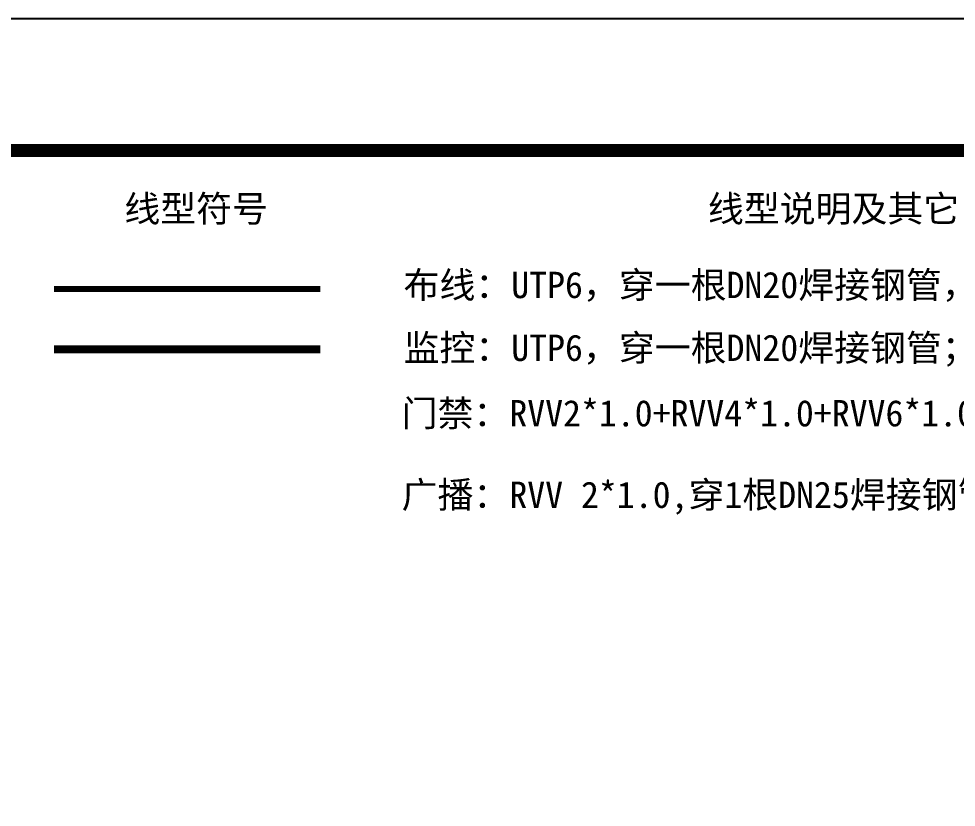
# Model space of a CAD drawing. Header units: millimetres. Extents: x -633009578 to 5705885, y -633235091 to 2571734.
# Drawn here: x 4059251 to 4080615, y 1995256 to 2013212 of the extents above; entities that cross this region are included whole.
import ezdxf
from ezdxf.enums import TextEntityAlignment as Align

# ---------------------------------------------------------------- set-up
doc = ezdxf.new("R2010")
doc.units = ezdxf.units.MM
doc.header["$LTSCALE"] = 1000
doc.header["$MEASUREMENT"] = 0
doc.linetypes.add('DASH', pattern=[0.35, 0.25, -0.1])
for name, color, linetype in [('安防', 3, 'Continuous'), ('电-强电平面-线缆', 3, 'Continuous'), ('设备-箱柜', 3, 'Continuous'), ('院图签、封面151013$0$PUB_TITLE', 153, 'Continuous'), ('院图签、封面151013$0$图签文字', 4, 'Continuous')]:
    doc.layers.add(name, color=color, linetype=linetype)
doc.styles.get("Standard").update_dxf_attribs({"font": 'simhei.ttf', "bigfont": 'hztxt.shx'})
doc.styles.add('院图签、封面151013$0$-宋体', font='simhei.ttf', dxfattribs={"width": 0.8})

# ---------------------------------------------------------------- blocks, each defined once
blk = doc.blocks.new('建筑图框_A1')
at = {"layer": '院图签、封面151013$0$PUB_TITLE'}
blk.add_lwpolyline([(0, 0), (84100, 0), (84100, 59400), (0, 59400)], close=True, dxfattribs=at)
at = {"layer": '院图签、封面151013$0$PUB_TITLE', "const_width": 100}
blk.add_lwpolyline([(2500, 1000), (83100, 1000), (83100, 58400), (2500, 58400)], close=True, dxfattribs=at)
at = {"layer": '院图签、封面151013$0$图签文字', "color": 6, "style": '院图签、封面151013$0$-宋体'}
for tag, height, width, p in [('工程主持人', 400, 0.7999999999883585, (79990.91196859907, 29505.93707200652)), ('审定', 400, 0.7999999999883585, (79990.91196859907, 28705.93707200605)), ('审核', 400, 0.7999999999883585, (79990.91196859907, 27905.93707200559)), ('专业负责人', 400, 0.7999999999883585, (79990.91196859907, 27105.93707200512)), ('校对', 400, 0.7999999999883585, (79990.91196859907, 26305.93707200466)), ('设计', 400, 0.7999999999883585, (79990.91196859907, 25505.93707200419)), ('方案设计人', 400, 0.7999999999883585, (79990.91196859907, 24706.79438478127)), ('工程编号', 300, 0.7000000000116415, (81000.00416498398, 8700.424278954277)), ('版次', 300, 0.7000000000116415, (78738.08139540046, 3005.726258059498)), ('日期', 300, 0.7000000000116415, (82038.0813954557, 3000.226258123759)), ('图号', 200, 0.7000000000116415, (82538.08139542397, 2400.075247410685)), ('比例', 300, 0.7000000000116415, (78738.08139537089, 2200.188802679535)), ('图号_X施', 300, 0.7000000000116415, (81538.08139540977, 2200.188802651362)), ('图号_总数', 200, 0.7000000000116415, (82538.08139541186, 2000.075247410219))]:
    blk.add_attdef(tag, text='', height=height, dxfattribs=dict(at, width=width)).set_placement(p, align=Align.MIDDLE_CENTER)
at = {"layer": '院图签、封面151013$0$图签文字', "color": 6, "style": '院图签、封面151013$0$-宋体', "width": 0.7}
for tag, p in [('建设单位_001', (80935.88661794258, 7446.21079580821)), ('工程名称_001', (80933.52706738078, 6045.368099178996)), ('图名_001', (79742.88288308708, 4059.656552180292))]:
    blk.add_attdef(tag, p, '', height=300, dxfattribs=at)

msp = doc.modelspace()

# ---------------------------------------------------------------- linework, layer by layer
at = {"layer": '电-强电平面-线缆', "color": 1, "linetype": 'Continuous', "const_width": 135}
msp.add_lwpolyline([(4060054.123104766, 2007060.017302667), (4066126.123104766, 2007060.017302667)], dxfattribs=at)
at = {"layer": '电-强电平面-线缆', "color": 6, "linetype": 'DASH', "const_width": 180}
msp.add_lwpolyline([(4060054.123104766, 2005686.017302667), (4066126.123104766, 2005686.017302667)], dxfattribs=at)

# ---------------------------------------------------------------- block references
at = {"layer": '设备-箱柜', "xscale": 2.999999999999995, "yscale": 2.999999999999995}
msp.add_blockref('建筑图框_A1', (4008204.699681385, 1835011.976810416, 3.999999999999989e-08), dxfattribs=at)

# ---------------------------------------------------------------- texts
at = {"layer": '安防', "color": 0}
for s, p in [('线型说明及其它', (4074954.443840851, 2008586.417303267)), ('线型符号', (4061656.60362177, 2008586.417303267)), ('布线：UTP6，穿一根DN20焊接钢管，2~4根穿一根DN25焊接钢管', (4068019.326295663, 2006850.417070408)), ('监控：UTP6，穿一根DN20焊接钢管；', (4068019.326295663, 2005419.41706971)), ('门禁：RVV2*1.0+RVV4*1.0+RVV6*1.0，穿2根DN25焊接钢管', (4067975.364628475, 2003928.992960298)), ('广播：RVV 2*1.0,穿1根DN25焊接钢管', (4067975.364628475, 2002071.992960298))]:
    msp.add_text(s, height=599.9686079899025, dxfattribs=at).set_placement(p)

doc.saveas('drawing.dxf')
